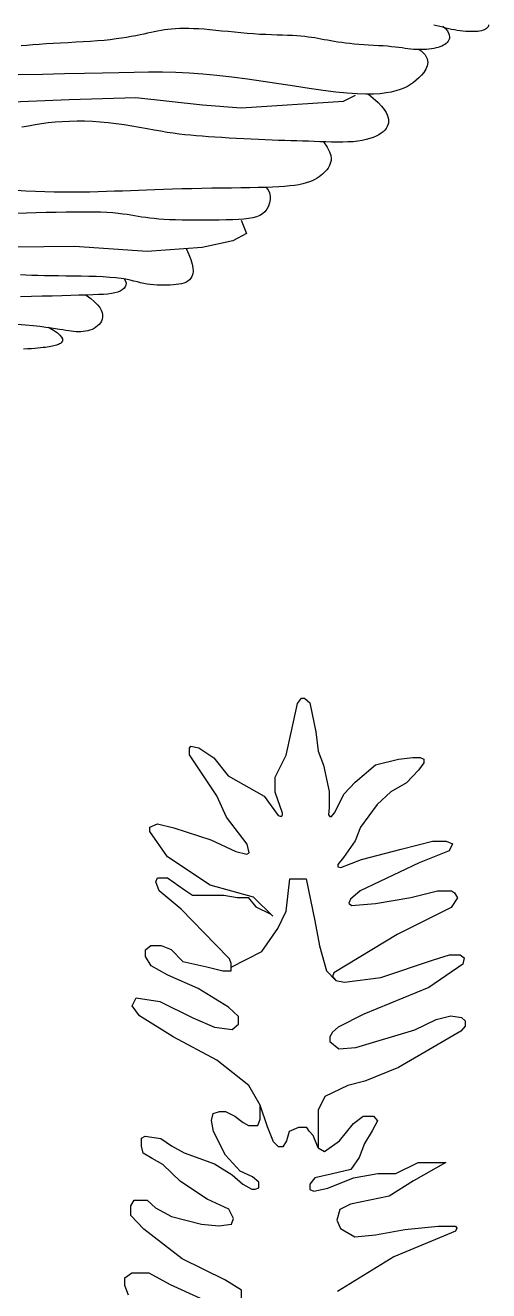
# Model space of a CAD drawing. Header units: millimetres. Extents: x 0 to 687901, y 0 to 346525.
# Drawn here: x 6451.01 to 6453.8, y 3771.87 to 3779.49 of the extents above; entities that cross this region are included whole.
import ezdxf

# ---------------------------------------------------------------- set-up
doc = ezdxf.new("R2010")
doc.units = ezdxf.units.MM
doc.layers.add('ARQ_Vista 01', color=1, linetype='Continuous')

# ---------------------------------------------------------------- blocks, each defined once
blk = doc.blocks.new('BRASÃO ESTADO PARANÁ')
at = {"layer": 'ARQ_Vista 01'}
for points in [[(3442.18, -30983.33), (3442.17, -30983.42), (3442.13, -30983.51), (3442.07, -30983.59), (3442, -30983.66), (3441.91, -30983.73), (3441.8, -30983.79), (3441.67, -30983.83), (3441.52, -30983.87), (3441.36, -30983.91), (3441.19, -30983.93), (3440.99, -30983.95), (3440.79, -30983.95), (3440.57, -30983.95), (3440.34, -30983.95), (3440.1, -30983.93), (3439.85, -30983.91), (3439.59, -30983.88), (3439.33, -30983.84), (3439.07, -30983.8), (3438.81, -30983.75), (3438.55, -30983.69), (3438.29, -30983.63), (3438.03, -30983.56), (3437.76, -30983.49), (3437.48, -30983.43), (3437.19, -30983.36)], [(3438.03, -30983.46), (3438.26, -30983.68), (3438.43, -30983.89), (3438.54, -30984.08), (3438.6, -30984.25), (3438.63, -30984.42), (3438.61, -30984.57), (3438.57, -30984.7), (3438.51, -30984.83), (3438.42, -30984.94), (3438.32, -30985.04), (3438.21, -30985.12), (3438.07, -30985.2), (3437.93, -30985.27), (3437.76, -30985.33), (3437.59, -30985.39), (3437.4, -30985.43), (3437.19, -30985.48), (3436.98, -30985.51), (3436.76, -30985.54), (3436.53, -30985.57), (3436.29, -30985.58), (3436.05, -30985.59), (3435.81, -30985.59), (3435.57, -30985.59), (3435.34, -30985.57), (3435.1, -30985.54), (3434.85, -30985.51), (3434.6, -30985.48), (3434.32, -30985.44), (3434.03, -30985.4), (3433.72, -30985.36), (3433.37, -30985.33), (3432.99, -30985.29), (3432.59, -30985.26), (3432.16, -30985.24), (3431.72, -30985.21), (3431.28, -30985.18), (3430.83, -30985.15), (3430.4, -30985.12), (3429.97, -30985.08), (3429.57, -30985.04), (3429.19, -30985), (3428.83, -30984.95), (3428.48, -30984.9), (3428.15, -30984.85), (3427.83, -30984.79), (3427.53, -30984.74), (3427.24, -30984.69), (3426.95, -30984.63), (3426.67, -30984.58), (3426.39, -30984.53), (3426.1, -30984.49), (3425.79, -30984.45), (3425.48, -30984.41), (3425.13, -30984.37), (3424.76, -30984.35), (3424.36, -30984.32), (3423.92, -30984.31), (3423.46, -30984.29), (3422.97, -30984.27), (3422.46, -30984.26), (3421.93, -30984.23), (3421.38, -30984.21), (3420.82, -30984.17), (3420.25, -30984.13), (3419.67, -30984.07), (3419.09, -30984.01), (3418.51, -30983.95), (3417.94, -30983.9), (3417.39, -30983.84), (3416.85, -30983.79), (3416.33, -30983.74), (3415.84, -30983.71), (3415.38, -30983.69), (3414.93, -30983.68), (3414.51, -30983.67), (3414.12, -30983.68), (3413.74, -30983.7), (3413.38, -30983.72), (3413.05, -30983.76), (3412.73, -30983.8), (3412.42, -30983.85), (3412.11, -30983.91), (3411.81, -30983.97), (3411.51, -30984.04), (3411.19, -30984.11), (3410.86, -30984.18), (3410.51, -30984.26), (3410.13, -30984.33), (3409.72, -30984.41), (3409.29, -30984.48), (3408.83, -30984.55), (3408.33, -30984.62), (3407.8, -30984.69), (3407.24, -30984.75), (3406.64, -30984.8), (3406.01, -30984.85), (3405.35, -30984.89), (3404.67, -30984.92), (3403.98, -30984.96), (3403.3, -30984.99), (3402.63, -30985.03), (3401.97, -30985.06), (3401.35, -30985.11), (3400.77, -30985.15), (3400.22, -30985.21), (3399.7, -30985.26)], [(3435.88, -30985.59), (3436.05, -30985.71), (3436.41, -30986.07), (3436.6, -30986.42), (3436.66, -30986.75), (3436.61, -30987.07), (3436.48, -30987.37), (3436.29, -30987.66), (3436.07, -30987.92), (3435.84, -30988.16), (3435.6, -30988.38), (3435.35, -30988.59), (3435.09, -30988.77), (3434.8, -30988.94), (3434.48, -30989.09), (3434.14, -30989.22), (3433.76, -30989.34), (3433.34, -30989.45), (3432.87, -30989.53), (3432.33, -30989.6), (3431.73, -30989.64), (3431.03, -30989.64), (3430.24, -30989.62), (3429.33, -30989.56), (3428.3, -30989.45), (3427.15, -30989.31), (3425.88, -30989.13), (3424.53, -30988.92), (3423.13, -30988.7), (3421.7, -30988.48), (3420.27, -30988.27), (3418.86, -30988.08), (3417.5, -30987.93), (3416.21, -30987.81), (3414.97, -30987.72), (3413.76, -30987.67), (3412.54, -30987.65), (3411.29, -30987.65), (3409.99, -30987.66), (3408.6, -30987.69), (3407.1, -30987.73), (3405.46, -30987.76), (3403.66, -30987.8), (3401.66, -30987.85), (3399.44, -30987.89)], [(3431.28, -30989.64), (3431.7, -30990), (3432.13, -30990.4), (3432.46, -30990.74), (3432.69, -30991.04), (3432.86, -30991.29), (3432.97, -30991.51), (3433.03, -30991.71), (3433.07, -30991.9), (3433.08, -30992.09), (3433.07, -30992.26), (3433.03, -30992.43), (3432.96, -30992.59), (3432.87, -30992.75), (3432.75, -30992.9), (3432.59, -30993.05), (3432.41, -30993.19), (3432.2, -30993.33), (3431.96, -30993.45), (3431.69, -30993.57), (3431.39, -30993.68), (3431.05, -30993.77), (3430.69, -30993.85), (3430.29, -30993.91), (3429.86, -30993.96), (3429.4, -30993.98), (3428.92, -30993.99), (3428.43, -30994), (3427.91, -30993.99), (3427.39, -30993.97), (3426.86, -30993.96), (3426.33, -30993.94), (3425.81, -30993.92), (3425.28, -30993.91), (3424.75, -30993.89), (3424.21, -30993.88), (3423.66, -30993.86), (3423.09, -30993.85), (3422.5, -30993.83), (3421.89, -30993.8), (3421.26, -30993.77), (3420.6, -30993.74), (3419.94, -30993.71), (3419.27, -30993.67), (3418.6, -30993.63), (3417.95, -30993.59), (3417.32, -30993.55), (3416.72, -30993.51), (3416.15, -30993.46), (3415.61, -30993.42), (3415.09, -30993.37), (3414.58, -30993.32), (3414.06, -30993.26), (3413.53, -30993.19), (3412.99, -30993.11), (3412.41, -30993.01), (3411.8, -30992.91), (3411.15, -30992.79), (3410.47, -30992.68), (3409.78, -30992.56), (3409.07, -30992.44), (3408.35, -30992.34), (3407.62, -30992.25), (3406.9, -30992.18), (3406.19, -30992.13), (3405.48, -30992.1), (3404.79, -30992.09), (3404.11, -30992.11), (3403.44, -30992.14), (3402.8, -30992.19), (3402.17, -30992.25), (3401.56, -30992.34), (3400.97, -30992.43), (3400.38, -30992.54), (3399.78, -30992.65)], [(3387.99, -30989.87), (3390.16, -30990.8), (3393.45, -30990.81), (3398.18, -30990.38), (3404.06, -30990.12), (3410.14, -30989.95), (3416.2, -30990.62), (3419.7, -30990.87), (3429.01, -30990.26), (3430.09, -30989.74)], [(3427.17, -30993.96), (3427.5, -30994.47), (3427.72, -30994.87), (3427.84, -30995.2), (3427.88, -30995.46), (3427.86, -30995.67), (3427.82, -30995.86), (3427.75, -30996.03), (3427.68, -30996.19), (3427.59, -30996.35), (3427.48, -30996.5), (3427.37, -30996.64), (3427.24, -30996.77), (3427.1, -30996.91), (3426.94, -30997.03), (3426.77, -30997.16), (3426.59, -30997.28), (3426.38, -30997.4), (3426.15, -30997.51), (3425.9, -30997.61), (3425.61, -30997.71), (3425.3, -30997.79), (3424.94, -30997.87), (3424.55, -30997.93), (3424.12, -30997.98), (3423.64, -30998.02), (3423.11, -30998.06), (3422.54, -30998.08), (3421.91, -30998.11), (3421.23, -30998.12), (3420.48, -30998.14), (3419.68, -30998.15), (3418.83, -30998.17), (3417.95, -30998.18), (3417.04, -30998.19), (3416.13, -30998.21), (3415.22, -30998.23), (3414.32, -30998.25), (3413.46, -30998.27), (3412.64, -30998.29), (3411.86, -30998.32), (3411.1, -30998.35), (3410.37, -30998.38), (3409.64, -30998.41), (3408.93, -30998.44), (3408.2, -30998.46), (3407.47, -30998.49), (3406.72, -30998.51), (3405.95, -30998.53), (3405.16, -30998.54), (3404.36, -30998.54), (3403.54, -30998.54), (3402.71, -30998.53), (3401.87, -30998.51), (3401.01, -30998.48), (3400.15, -30998.44), (3399.29, -30998.38)], [(3421.95, -30998.1), (3422.14, -30998.34), (3422.26, -30998.61), (3422.32, -30998.91), (3422.32, -30999.21), (3422.27, -30999.52), (3422.17, -30999.81), (3422.02, -31000.08), (3421.84, -31000.32), (3421.63, -31000.51), (3421.38, -31000.67), (3421.09, -31000.79), (3420.75, -31000.88), (3420.37, -31000.95), (3419.94, -31000.99), (3419.46, -31001.03), (3418.93, -31001.05), (3418.33, -31001.07), (3417.69, -31001.08), (3417.03, -31001.09), (3416.34, -31001.1), (3415.66, -31001.1), (3414.98, -31001.1), (3414.34, -31001.08), (3413.73, -31001.07), (3413.18, -31001.05), (3412.68, -31001.02), (3412.22, -31000.99), (3411.8, -31000.95), (3411.41, -31000.91), (3411.04, -31000.86), (3410.69, -31000.81), (3410.35, -31000.76), (3410.02, -31000.7), (3409.68, -31000.64), (3409.33, -31000.58), (3408.94, -31000.53), (3408.52, -31000.48), (3408.05, -31000.43), (3407.51, -31000.39), (3406.91, -31000.37), (3406.22, -31000.35), (3405.46, -31000.35), (3404.65, -31000.35), (3403.79, -31000.36), (3402.9, -31000.38), (3401.99, -31000.4), (3401.09, -31000.42), (3400.19, -31000.45), (3399.32, -31000.47)], [(3419.71, -31001.08), (3420.17, -31002.29), (3418.95, -31002.96), (3416.16, -31003.56), (3411.16, -31003.93), (3404.55, -31003.48), (3393.39, -31003.6), (3383.77, -31003.83), (3379.09, -31003.93), (3377.21, -31003.53), (3376.42, -31002.74)], [(3414.69, -31003.67), (3414.95, -31004.21), (3415.13, -31004.67), (3415.26, -31005.08), (3415.32, -31005.43), (3415.33, -31005.73), (3415.3, -31005.98), (3415.23, -31006.2), (3415.12, -31006.37), (3415, -31006.52), (3414.85, -31006.64), (3414.68, -31006.74), (3414.49, -31006.82), (3414.28, -31006.88), (3414.05, -31006.92), (3413.8, -31006.95), (3413.54, -31006.98), (3413.26, -31007), (3412.97, -31007.01), (3412.67, -31007.01), (3412.36, -31007.01), (3412.06, -31007), (3411.75, -31006.98), (3411.44, -31006.94), (3411.15, -31006.9), (3410.85, -31006.84), (3410.56, -31006.77), (3410.27, -31006.69), (3409.95, -31006.62), (3409.6, -31006.54), (3409.22, -31006.46), (3408.79, -31006.39), (3408.31, -31006.33), (3407.77, -31006.29), (3407.17, -31006.25), (3406.53, -31006.22), (3405.86, -31006.2), (3405.17, -31006.19), (3404.48, -31006.18), (3403.78, -31006.17), (3403.11, -31006.16), (3402.46, -31006.15), (3401.83, -31006.14), (3401.24, -31006.12), (3400.68, -31006.11), (3400.15, -31006.09), (3399.65, -31006.07)], [(3409.07, -31006.41), (3409.19, -31006.62), (3409.24, -31006.81), (3409.23, -31006.99), (3409.16, -31007.15), (3409.05, -31007.3), (3408.89, -31007.43), (3408.7, -31007.54), (3408.48, -31007.63), (3408.22, -31007.7), (3407.93, -31007.76), (3407.59, -31007.8), (3407.19, -31007.83), (3406.74, -31007.85), (3406.21, -31007.88), (3405.62, -31007.9), (3404.95, -31007.92), (3404.21, -31007.94), (3403.4, -31007.96), (3402.54, -31007.99), (3401.62, -31008.01), (3400.66, -31008.04), (3399.66, -31008.07)], [(3405.62, -31007.9), (3406.05, -31008.21), (3406.39, -31008.5), (3406.66, -31008.77), (3406.85, -31009.02), (3406.99, -31009.26), (3407.08, -31009.48), (3407.11, -31009.7), (3407.11, -31009.89), (3407.07, -31010.08), (3407, -31010.26), (3406.91, -31010.42), (3406.79, -31010.57), (3406.66, -31010.7), (3406.5, -31010.82), (3406.33, -31010.93), (3406.15, -31011.02), (3405.96, -31011.09), (3405.76, -31011.15), (3405.55, -31011.19), (3405.34, -31011.22), (3405.13, -31011.24), (3404.91, -31011.24), (3404.7, -31011.23), (3404.48, -31011.22), (3404.26, -31011.19), (3404.03, -31011.16), (3403.78, -31011.11), (3403.51, -31011.07), (3403.2, -31011.01), (3402.84, -31010.95), (3402.43, -31010.89), (3401.96, -31010.83), (3401.42, -31010.76), (3400.8, -31010.69), (3400.1, -31010.63), (3399.32, -31010.56)], [(3402.21, -31010.8), (3402.66, -31011.09), (3403, -31011.33), (3403.24, -31011.54), (3403.38, -31011.72), (3403.46, -31011.86), (3403.48, -31011.98), (3403.46, -31012.08), (3403.42, -31012.16), (3403.36, -31012.23), (3403.28, -31012.29), (3403.2, -31012.33), (3403.11, -31012.38), (3403.01, -31012.41), (3402.91, -31012.44), (3402.79, -31012.47), (3402.67, -31012.5), (3402.54, -31012.53), (3402.4, -31012.56), (3402.25, -31012.59), (3402.09, -31012.62), (3401.91, -31012.65), (3401.71, -31012.67), (3401.48, -31012.7), (3401.23, -31012.72), (3400.95, -31012.75), (3400.64, -31012.77), (3400.3, -31012.79), (3399.93, -31012.81)], [(3422.57, -31064.35), (3420.82, -31062.6), (3416.89, -31061.52), (3413.02, -31058.96), (3411.41, -31056.65), (3411.41, -31056.25), (3412.1, -31055.95), (3413.59, -31056.32), (3416.93, -31057.41), (3419.2, -31058.45), (3420.21, -31058.71), (3420.43, -31058.58), (3420.23, -31057.79), (3418.38, -31055.35), (3417.5, -31053.39), (3414.99, -31049.68), (3414.99, -31049.06), (3415.13, -31048.89), (3415.85, -31049.04), (3417.23, -31049.96), (3418.53, -31051.59), (3421.8, -31053.42), (3423.07, -31055.18), (3423.23, -31055.25), (3423.4, -31055.25), (3423.46, -31055.12), (3423.46, -31054.99), (3422.8, -31053.07), (3422.8, -31051.71), (3423.8, -31049.71), (3424.25, -31047.66), (3424.83, -31045.01), (3425.18, -31044.52), (3425.46, -31044.52), (3425.95, -31044.94), (3426.47, -31047.6), (3426.68, -31049.34), (3427.18, -31050.61), (3427.7, -31053), (3427.7, -31054.47), (3427.63, -31055.13), (3427.75, -31055.27), (3427.92, -31055.27), (3428.17, -31054.95), (3429.05, -31053.22), (3430.07, -31052.17), (3431.91, -31050.58), (3433.98, -31050.08), (3435.3, -31049.91), (3435.96, -31049.91), (3436.28, -31050.06), (3436.28, -31050.42), (3435.8, -31051.08), (3434.73, -31052.23), (3433.3, -31053.04), (3432.04, -31054.18), (3430.53, -31056.25), (3430.04, -31057.49), (3429, -31059.02), (3428.49, -31059.63), (3428.49, -31059.85), (3428.74, -31059.92), (3430.62, -31059.18), (3434.23, -31058.25), (3437.08, -31057.51), (3438.31, -31057.51), (3438.89, -31057.77), (3438.6, -31058.41), (3435.87, -31059.49), (3430.5, -31062.04), (3429.64, -31062.81), (3429.49, -31063.15), (3429.71, -31063.38), (3431.89, -31063.2), (3435.12, -31062.63), (3437.52, -31062.03), (3438.8, -31062.03), (3439.08, -31062.21), (3439.35, -31062.68), (3438.79, -31063.55), (3433.86, -31066.01), (3428.13, -31069.48), (3428, -31069.83), (3428.31, -31070.2), (3429.1, -31070.34), (3432.4, -31069.9), (3437.16, -31068.31), (3438.63, -31067.86), (3439.58, -31067.86), (3439.97, -31068.14), (3439.84, -31068.7), (3436.75, -31070.83), (3430.85, -31073.24), (3428.52, -31074.44), (3428, -31074.87), (3427.76, -31075.3), (3427.76, -31075.73), (3428.58, -31076.4), (3430.11, -31076.29), (3435.47, -31074.68), (3437.4, -31073.73), (3438.76, -31073.4), (3439.7, -31073.55), (3440.04, -31073.84), (3440.04, -31074.34), (3439.64, -31074.79), (3437.46, -31076.07), (3433.99, -31078.1), (3430.93, -31079.34), (3429.4, -31079.72), (3427.29, -31080.73), (3426.68, -31081.96), (3426.68, -31083.47), (3426.68, -31085.4), (3427.26, -31085.74), (3428.64, -31084.77), (3429.89, -31083.19), (3430.79, -31082.52), (3431.72, -31082.52), (3432.07, -31082.94), (3431.6, -31083.85), (3430.89, -31085), (3430.41, -31086.27), (3429.67, -31087.36), (3428.01, -31087.77), (3426.39, -31088.12), (3425.95, -31088.7), (3425.95, -31089.19), (3426.31, -31089.34), (3427.56, -31089.07), (3429.9, -31088.11), (3432.1, -31087.72), (3433.74, -31087.72), (3435.78, -31086.74), (3438.29, -31086.74), (3435.35, -31088.38), (3433.13, -31089.8), (3429.63, -31090.5), (3428.67, -31091.01), (3428.38, -31091.96), (3428.71, -31092.72), (3430.01, -31093.49), (3431.91, -31093.29), (3434.58, -31092.82), (3437.58, -31092.5), (3439.17, -31092.5), (3439.3, -31092.68), (3439.16, -31092.96), (3433.58, -31095.31), (3428.45, -31098.46)], [(3409.46, -31098.79), (3409.13, -31097.91), (3409.13, -31097.2), (3409.77, -31096.76), (3411.32, -31096.76), (3413.24, -31097.82), (3415.98, -31099.04)], [(3419.72, -31099.39), (3419.72, -31098.33), (3418.23, -31097.38), (3418.23, -31097.38), (3414.34, -31095.47), (3410.86, -31092.79), (3409.68, -31091.55), (3409.68, -31090.66), (3409.98, -31090.16), (3410.8, -31090.16), (3411.15, -31090.16), (3411.93, -31090.84), (3413.36, -31091.64), (3416.11, -31092.34), (3417.68, -31092.48), (3418.82, -31092.34), (3419, -31091.81), (3418.58, -31090.97), (3416.6, -31090.05), (3414.19, -31088.45), (3412.57, -31086.92), (3411.62, -31086.35), (3410.81, -31085.87), (3410.63, -31085.24), (3410.63, -31084.52), (3410.97, -31084.33), (3412.41, -31084.54), (3413.38, -31085.2), (3414.52, -31085.86), (3417.27, -31086.84), (3418.87, -31087.84), (3419.86, -31088.71), (3420.68, -31089.16), (3420.96, -31089.16), (3421.29, -31089.04), (3421.29, -31088.51), (3420.72, -31088.03), (3419.6, -31087.52), (3418.27, -31086.05), (3417.18, -31083.91), (3417, -31082.91), (3417.15, -31082.28), (3417.72, -31082.09), (3418.29, -31082.09), (3419.13, -31082.53), (3419.88, -31083.08), (3420.38, -31083.36), (3421.2, -31083.36), (3421.43, -31082.78), (3421.43, -31081.51), (3420.41, -31079.73), (3417.48, -31077.43), (3413.53, -31075.31), (3410.46, -31073.39), (3409.79, -31072.48), (3410.16, -31071.75), (3412.32, -31072.1), (3415.32, -31073.58), (3417.29, -31074.43), (3418.89, -31074.63), (3419.45, -31074.15), (3419.45, -31073.45), (3418.56, -31072.6), (3415.8, -31070.9), (3413.03, -31069.7), (3411.52, -31068.86), (3411.01, -31068.02), (3411.01, -31067.4), (3411.48, -31067), (3412.43, -31067), (3413.34, -31067.37), (3414.41, -31068.47), (3416.57, -31068.93), (3418.03, -31069.3), (3418.78, -31069.3), (3418.78, -31068.65), (3418.64, -31068.21), (3417.38, -31066.9), (3414.26, -31063.7), (3412.24, -31062.03), (3411.95, -31061.22), (3412.11, -31060.85), (3412.33, -31060.85), (3413.01, -31060.85), (3414.56, -31061.94), (3415.27, -31062.44), (3416.6, -31062.44), (3417.27, -31062.44), (3418.11, -31062.44), (3419.33, -31062.64), (3420.32, -31062.64), (3421.04, -31063.48), (3422.39, -31064.17), (3422.57, -31064.35)], [(3418.78, -31068.98), (3421.57, -31067.56), (3423.04, -31065.47), (3423.78, -31063.89), (3424.11, -31060.95), (3425.61, -31060.95), (3426.38, -31064.76), (3426.83, -31067.03), (3427.45, -31069.31), (3428.31, -31070.2)], [(3426.68, -31085.4), (3426.23, -31084.28), (3425.88, -31083.87), (3425.67, -31083.54), (3424.91, -31083.54), (3424.05, -31083.91), (3423.82, -31084.77), (3423.47, -31085.3), (3423.08, -31085.3), (3422.63, -31084.85), (3422.1, -31083.48), (3421.43, -31081.51)]]:
    blk.add_lwpolyline(points, dxfattribs=at)

msp = doc.modelspace()

# ---------------------------------------------------------------- block references
at = {"layer": 'ARQ_Vista 01', "xscale": 0.06623285758541897, "yscale": 0.06623285759997088, "zscale": 0.0662328576}
msp.add_blockref('BRASÃO ESTADO PARANÁ', (6225.8094, 5831.6031), dxfattribs=at)

doc.saveas('drawing.dxf')
